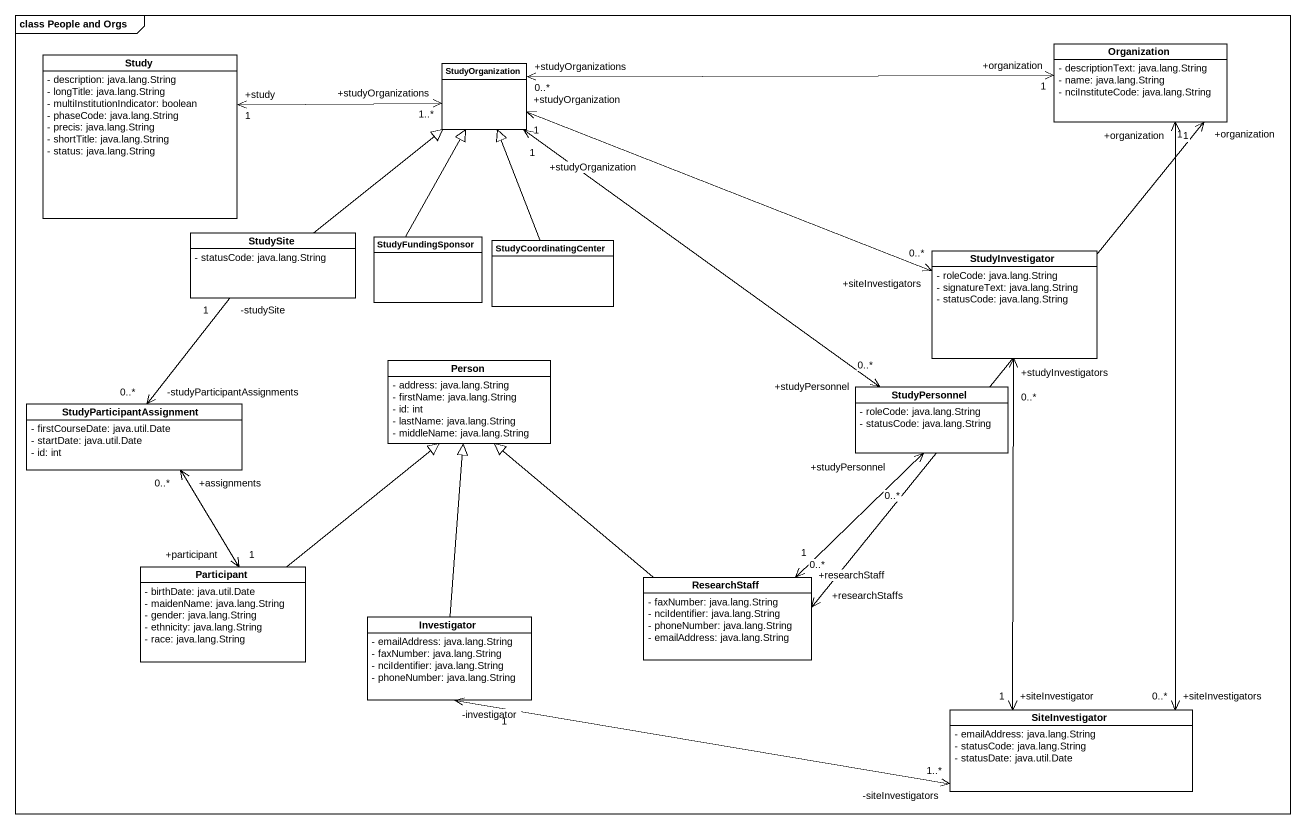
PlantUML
@startuml
mainframe class People and Orgs
hide circle
hide empty members
skinparam classAttributeIconSize 0
class Study {
  - description: java.lang.String
  - longTitle: java.lang.String
  - multiInstitutionIndicator: boolean
  - phaseCode: java.lang.String
  - precis: java.lang.String
  - shortTitle: java.lang.String
  - status: java.lang.String
}
class StudyOrganization
class Organization {
  - descriptionText: java.lang.String
  - name: java.lang.String
  - nciInstituteCode: java.lang.String
}
class StudySite {
  - statusCode: java.lang.String
}
class StudyFundingSponsor
class StudyCoordinatingCenter
class StudyInvestigator {
  - roleCode: java.lang.String
  - signatureText: java.lang.String
  - statusCode: java.lang.String
}
class "Person" as Person_ {
  - address: java.lang.String
  - firstName: java.lang.String
  - id: int
  - lastName: java.lang.String
  - middleName: java.lang.String
}
class StudyParticipantAssignment {
  - firstCourseDate: java.util.Date
  - startDate: java.util.Date
  - id: int
}
class StudyPersonnel {
  - roleCode: java.lang.String
  - statusCode: java.lang.String
}
class "Participant" as Participant_ {
  - birthDate: java.util.Date
  - maidenName: java.lang.String
  - gender: java.lang.String
  - ethnicity: java.lang.String
  - race: java.lang.String
}
class ResearchStaff {
  - faxNumber: java.lang.String
  - nciIdentifier: java.lang.String
  - phoneNumber: java.lang.String
  - emailAddress: java.lang.String
}
class Investigator {
  - emailAddress: java.lang.String
  - faxNumber: java.lang.String
  - nciIdentifier: java.lang.String
  - phoneNumber: java.lang.String
}
class SiteInvestigator {
  - emailAddress: java.lang.String
  - statusCode: java.lang.String
  - statusDate: java.util.Date
}
Study "+study\n1" <-right-> "+studyOrganizations\n1..*" StudyOrganization
StudyOrganization "+studyOrganizations\n0..*" <-right-> "+organization\n1" Organization
StudyOrganization "+studyOrganization\n1" <-right-> "+siteInvestigators\n0..*" StudyInvestigator
StudyOrganization "+studyOrganization\n1" <--> "+studyPersonnel\n0..*" StudyPersonnel
Organization "+organization\n1" <--> "+siteInvestigators\n0..*" SiteInvestigator
StudySite -up-|> StudyOrganization
StudyFundingSponsor -up-|> StudyOrganization
StudyCoordinatingCenter -up-|> StudyOrganization
StudyParticipantAssignment "-studyParticipantAssignments\n0..*" <-up- "-studySite\n1" StudySite
StudyParticipantAssignment "+assignments\n0..*" <--> "+participant\n1" Participant_
StudyPersonnel "+studyPersonnel\n0..*" <--> "+researchStaff\n1" ResearchStaff
Participant_ -up-|> Person_
ResearchStaff "+researchStaffs\n0..*" <-up-> "+organization\n1" Organization
ResearchStaff -up-|> Person_
Investigator -up-|> Person_
Investigator "-investigator\n1" <-right-> "-siteInvestigators\n1..*" SiteInvestigator
SiteInvestigator "+siteInvestigator\n1" <-up-> "+studyInvestigators\n0..*" StudyInvestigator
@enduml
